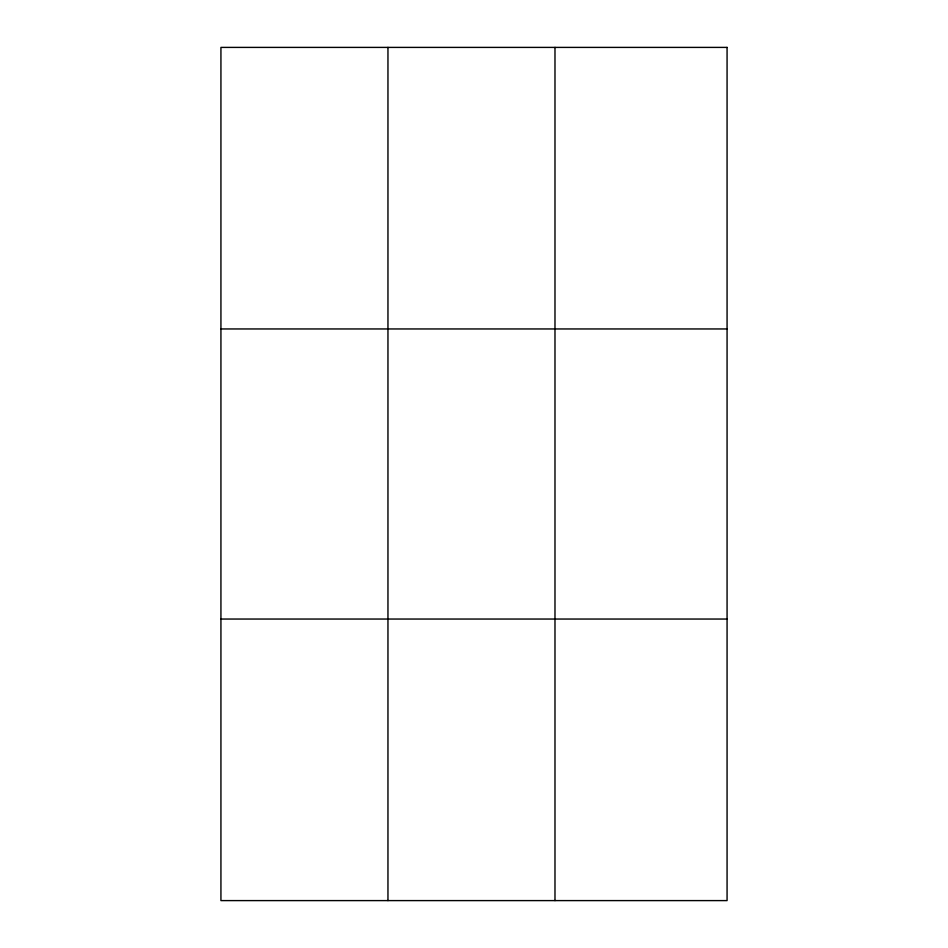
<?xml version="1.0" encoding="UTF-8"?>
<svg xmlns="http://www.w3.org/2000/svg" width="948" height="948" viewBox="0 0 948 948"><rect width="100%" height="100%" fill="white"/><g stroke="black" fill="none" stroke-linecap="round" stroke-linejoin="round"><path stroke-width="1.42" d="M387.957 900.6L387.957 47.4M554.983 900.6L554.983 47.4M220.931 328.956L727.069 328.956M220.931 619.044L727.069 619.044M727.069 47.4L727.069 900.6L220.931 900.6L220.931 47.4L727.069 47.4"/></g></svg>
